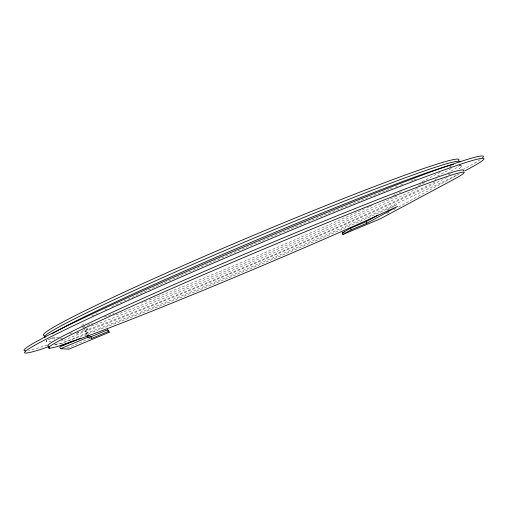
<?xml version="1.0" encoding="UTF-8"?>
<svg xmlns="http://www.w3.org/2000/svg" width="509" height="509" viewBox="0 0 509 509"><rect width="100%" height="100%" fill="white"/><g stroke="black" fill="none" stroke-linecap="round" stroke-linejoin="round"><path stroke-width="0.38" stroke-dasharray="2.54 1.91" d="M387.012 210.083L396.74 204.669L363.789 219.614A225.652 7.851 -22.9 0 1 53.731 345.204M386.687 213.462L388.774 212.323M393.648 209.67L395.735 208.537M398.515 207.023L452.806 177.482A225.652 7.851 -22.9 0 0 459.576 173.588M89.908 338.485L68.289 347.526L66.736 347.412M76.674 332.994L78.838 332.091M82.452 330.583L87.503 328.477L88.197 330.131L62.919 340.674L61.373 340.419M447.207 177.444A249.308 9.754 -22.9 0 1 99.16 326.403L85.257 331.531L86.015 333.357L88.49 334.381L87.771 332.651L61.404 343.651L57.638 343.193M84.825 335.908L87.026 334.992M86.015 333.357L99.904 328.197A249.327 9.232 -22.9 0 0 458.215 174.243M82.286 327.134L84.488 326.339M87.427 325.276L92.574 323.412M81.504 325.251L85.913 323.667M104.307 317.069L109.454 315.217A225.563 10.186 -22.9 0 0 114.232 313.436M47.159 344.975L38.964 347.711A249.308 9.754 -22.9 0 1 28.396 350.453M54.66 344.657L57.651 344.949M49.755 338.466L54.399 339.249M52.484 337.162L56.983 338.014M85.257 331.531L87.771 332.651M82.942 327.465L84.908 328.47M85.569 328.801L88.197 330.131M84.17 326.683L86.174 327.758M460.74 165.438L461.339 166.825M62.232 339.013L62.919 340.674M46.262 340.483L46.841 341.883M480.248 159.572A249.308 9.754 -22.9 0 1 463.635 169.103M459.175 165.603A225.614 8.787 -22.9 0 1 458.45 169.115M450.573 173.83A225.614 8.787 -22.9 0 1 448.327 175.064M435.15 181.917A225.614 8.787 -22.9 0 1 255.703 262.491A225.614 8.787 -22.9 0 1 74.492 334.222M62.378 338.224A225.614 8.787 -22.9 0 1 60.444 338.822M51.237 341.329A225.614 8.787 -22.9 0 1 47.038 340.095M91.849 316.121A225.614 8.787 -22.9 0 1 97.397 313.474M104.924 309.924A225.614 8.787 -22.9 0 1 106.763 309.065M111.821 306.704A225.614 8.787 -22.9 0 1 392.579 188.101M395.232 187.096A225.614 8.787 -22.9 0 1 399.101 185.632M400.367 185.155A225.614 8.787 -22.9 0 1 403.013 184.156M410.687 181.306A225.614 8.787 -22.9 0 1 413.143 180.402M413.951 180.103A225.614 8.787 -22.9 0 1 416.33 179.232M460.441 164.744A225.595 9.251 -22.9 0 1 448.626 172.475M436.652 178.831A225.595 9.251 -22.9 0 1 435.112 179.62M417.52 188.336A225.595 9.251 -22.9 0 1 90.061 326.568M72.03 332.873A225.595 9.251 -22.9 0 1 68.041 334.197M59.006 337.028A225.595 9.251 -22.9 0 1 47.172 339.796M451.337 168.46A225.582 9.722 -22.9 0 1 437.333 176.146M424.703 182.566A225.582 9.722 -22.9 0 1 416.725 186.485M396.804 196.022A225.582 9.722 -22.9 0 1 113.602 315.758M451.381 165.921A225.563 10.186 -22.9 0 1 448.55 167.614M440.075 172.335A225.563 10.186 -22.9 0 1 421.318 181.98M401.315 191.708A225.563 10.186 -22.9 0 1 396.689 193.91M395.366 194.533A225.563 10.186 -22.9 0 1 393.368 195.481M372.06 205.394A225.563 10.186 -22.9 0 1 369.833 206.419M369.089 206.756A225.563 10.186 -22.9 0 1 365.341 208.474M364.59 208.817A225.563 10.186 -22.9 0 1 147.483 300.679M146.783 300.953A225.563 10.186 -22.9 0 1 141.413 303.046"/><path stroke-width="0.76" d="M342.837 234.49L351.204 229.82L366.849 223.279L397.51 206.463L364.533 221.364A225.665 7.38 -22.9 0 1 55.5 346.985A225.665 7.38 -22.9 0 1 263.834 249.016A225.665 7.38 -22.9 0 1 453.653 179.454L380.376 218.775L342.837 234.49L342.182 232.95L350.523 228.223L366.168 221.682L377.977 215.11M88.038 335.666L90.952 336.767L107.704 329.762L109.308 332.237L68.95 349.129L60.507 348.716L59.757 346.896L80.785 338.116M342.182 232.95L344.345 232.047M60.507 348.716L88.057 337.193L91.639 338.428L108.392 331.416L109.308 332.237M73.111 340.801L62.13 345.388L60.635 345.242M49.456 346.419L39.785 349.696A249.327 9.232 -22.9 0 1 261.645 242.526A249.327 9.232 -22.9 0 1 464.475 171.043M366.168 221.682L366.849 223.279M350.523 228.223L351.204 229.82M107.704 329.762L108.392 331.416M90.952 336.767L91.639 338.428M87.306 335.386L88.057 337.193M45.104 337.69L44.238 335.596A225.563 10.186 -22.9 0 1 248.799 237.315A225.563 10.186 -22.9 0 1 458.647 160.583M49.443 348.169L48.578 346.075A225.652 7.851 -22.9 0 1 254.195 250.072A225.652 7.851 -22.9 0 1 463.139 170.986M25.45 350.79A249.308 9.754 -22.9 0 1 251.72 243.626A249.308 9.754 -22.9 0 1 482.647 157.695M51.956 333.872A225.595 9.251 -22.9 0 1 251.796 242.061A225.595 9.251 -22.9 0 1 453.494 164.369M44.582 337.518A225.582 9.722 -22.9 0 1 249.225 240.14A225.582 9.722 -22.9 0 1 459.926 162.04"/></g></svg>
